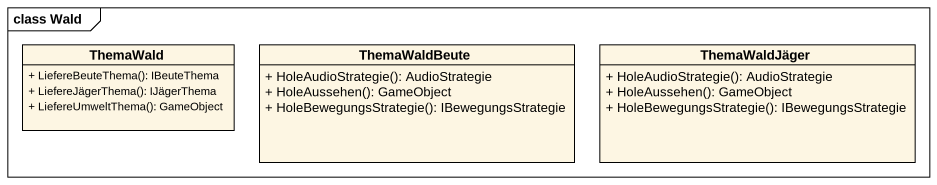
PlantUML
@startuml
mainframe class Wald
hide circle
hide empty members
skinparam classAttributeIconSize 0
class ThemaWald {
  + LiefereBeuteThema(): IBeuteThema
  + LiefereJägerThema(): IJägerThema
  + LiefereUmweltThema(): GameObject
}
class ThemaWaldBeute {
  + HoleAudioStrategie(): AudioStrategie
  + HoleAussehen(): GameObject
  + HoleBewegungsStrategie(): IBewegungsStrategie
}
class ThemaWaldJäger {
  + HoleAudioStrategie(): AudioStrategie
  + HoleAussehen(): GameObject
  + HoleBewegungsStrategie(): IBewegungsStrategie
}
@enduml
